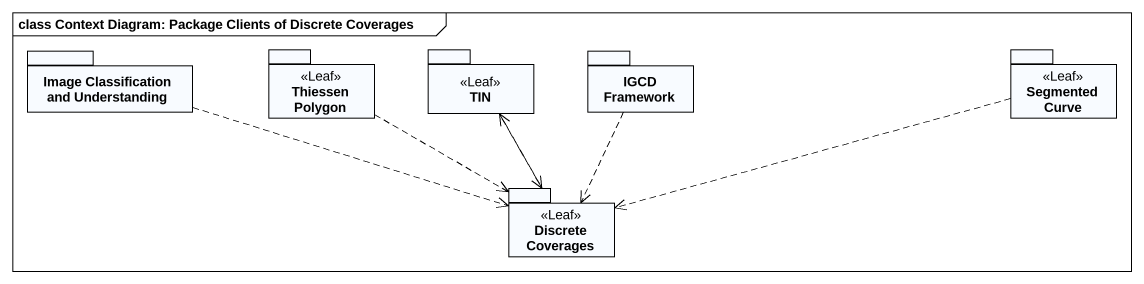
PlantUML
@startuml
mainframe class Context Diagram: Package Clients of Discrete Coverages
package "Image Classification and Understanding" as Image_Classification_and {
}
package "Thiessen Polygon" as Thiessen_Polygon <<Leaf>> {
}
package TIN <<Leaf>> {
}
package "IGCD Framework" as IGCD_Framework {
}
package "Segmented Curve" as Segmented_Curve <<Leaf>> {
}
package "Discrete Coverages" as Discrete_Coverages <<Leaf>> {
}
Image_Classification_and .right.> Discrete_Coverages
Thiessen_Polygon .right.> Discrete_Coverages
TIN ..> Discrete_Coverages
IGCD_Framework ..> Discrete_Coverages
Segmented_Curve .left.> Discrete_Coverages
Discrete_Coverages .up.> TIN
@enduml
